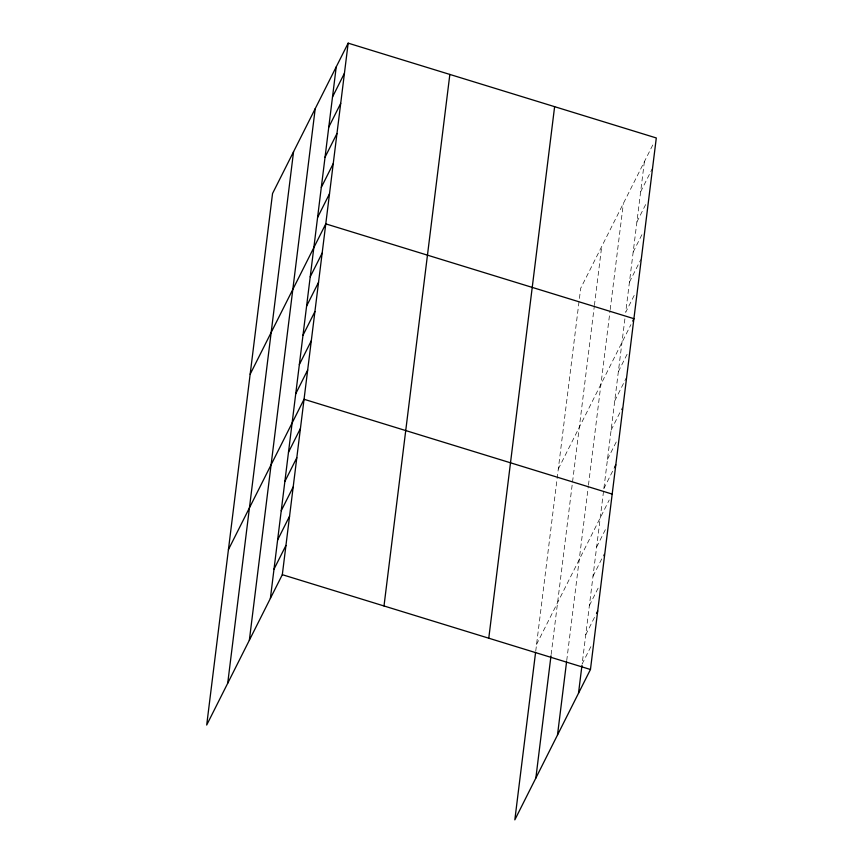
<?xml version="1.0" encoding="UTF-8"?>
<svg xmlns="http://www.w3.org/2000/svg" width="863" height="863" viewBox="0 0 863 863"><rect width="100%" height="100%" fill="white"/><g stroke="black" fill="none" stroke-linecap="round" stroke-linejoin="round"><path stroke-width="0.65" stroke-dasharray="4.32 3.24" d="M535.74 651.09L580.68 288.318L653.917 142.708M551.155 654.488L594.24 306.775M594.402 305.47L601.694 246.538M566.721 660.605L588.286 486.527M588.447 485.2L610.044 310.863M610.206 309.558L623.356 203.485M624.898 318.846L582.137 663.992L592.288 643.82M644.37 161.694L625.707 312.298L635.254 293.312M640.637 191.823L651.975 169.267M636.905 221.942L646.452 202.956M633.172 252.061L642.719 233.075M629.44 282.179L640.778 259.634M558.296 469.041L630.929 324.617M618.361 371.651L627.908 352.665M614.736 400.885L626.074 378.339M611.112 430.119L622.45 407.573M607.487 459.353L617.045 440.367M603.873 488.587L614.607 467.228M536.559 644.445L609.202 500.022M596.624 547.056L606.171 528.07M593 576.29L604.348 553.744M589.386 605.524L598.933 586.538M585.761 634.758L595.308 615.772"/><path stroke-width="1.29" d="M227.713 683.248L293.56 151.715M249.364 640.195L315.211 108.673M270.378 598.415L336.236 66.883M348.167 43.15L272.546 193.506L206.699 725.039L282.32 574.682L348.167 43.15L656.301 137.961L590.454 669.494L514.833 819.85L535.578 652.417M384.003 605.966L449.85 74.434M488.771 638.21L554.618 106.678M535.847 778.07L550.993 655.815M557.498 735.017L566.56 661.932M578.512 693.226L581.975 665.319M332.503 97.001L344.434 73.269M328.771 127.12L340.702 103.387M325.038 157.239L336.969 133.506M321.306 187.368L333.237 163.625M317.573 217.487L329.515 193.754M250.162 374.229L325.783 223.873L633.917 318.684L632.719 321.058M310.216 276.84L322.158 253.107M306.602 306.074L318.533 282.341M302.978 335.308L314.909 311.575M299.353 364.542L311.295 340.809M295.729 393.776L307.67 370.044M228.425 549.634L304.046 399.278L612.18 494.089M288.49 452.244L300.421 428.512M284.866 481.478L296.807 457.746M281.241 510.713L293.183 486.98M277.627 539.947L289.558 516.214M274.002 569.181L285.944 545.448M614.607 467.228L615.804 464.855M596.506 613.399L597.692 611.026M282.32 574.682L590.454 669.494"/></g></svg>
